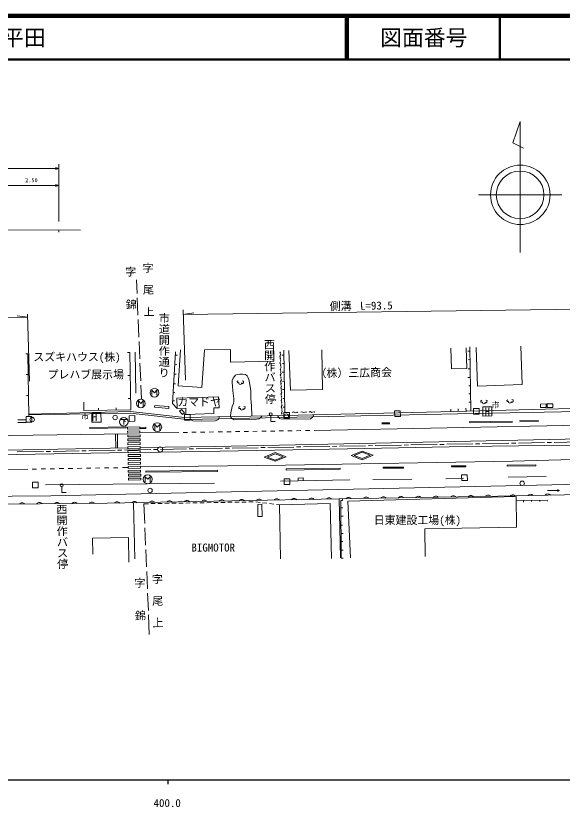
# Model space of a CAD drawing. Units: millimetres, scale not verified, with parts at other scales. Extents: x 40000 to 680000, y 20000 to 380000.
# Drawn here: x 433176 to 558310, y 198715 to 380000 of the extents above; entities that cross this region are included whole.
import ezdxf
from ezdxf.enums import TextEntityAlignment as Align

# ---------------------------------------------------------------- set-up
doc = ezdxf.new("R2010")
doc.units = ezdxf.units.MM
doc.header["$LTSCALE"] = 1000
for name, color, linetype, lineweight in [('M-BGD', 7, 'Continuous', 13), ('M-BGD-EXST', 7, 'Continuous', 13), ('M-BMK', 2, 'Continuous', 13), ('M-BMK-ROW', 30, 'Continuous', 13), ('M-BMK-SRVR', 3, 'Continuous', 13), ('M-STR-HTXT', 7, 'Continuous', 13), ('M-STR-STRC', 7, 'Continuous', 13), ('M-TTL', 2, 'Continuous', 140), ('M-TTL-BAND', 7, 'Continuous', 25), ('M-TTL-LINE', 7, 'Continuous', 50)]:
    doc.layers.add(name, color=color, linetype=linetype, lineweight=lineweight)
doc.layers.add('M-BMK-HTXT', color=7, linetype='Continuous')
doc.layers.add('M-TTL-TXT', color=7, linetype='Continuous')
doc.styles.add('@ＭＳ ゴシック', font='')
doc.styles.add('ＭＳ ゴシック', font='')
doc.styles.get('@ＭＳ ゴシック').set_extended_font_data('@MS Gothic')
doc.styles.get('ＭＳ ゴシック').set_extended_font_data('MS Gothic')

msp = doc.modelspace()

# ---------------------------------------------------------------- linework, layer by layer
at = {"layer": 'M-BGD'}
for p, q in [((362957, 331190), (448005, 330886)), ((443000, 330462), (443000, 330904)), ((472053, 296555), (471495, 312649)), ((565729, 312828), (471532, 311570)), ((471532, 311570), (473959, 311944)), ((435890, 310958), (433456, 311275)), ((436318, 296341), (435870, 311655)), ((459269, 302854), (458769, 302846)), ((460648, 293566), (460516, 302965)), ((494817, 289123), (494530, 303380)), ((536686, 303192), (537170, 303200)), ((537397, 289474), (537153, 304194)), ((435939, 302606), (435439, 302598)), ((435939, 302606), (436177, 288233)), ((470241, 302232), (469706, 302264)), ((494113, 302281), (494552, 302289)), ((536746, 301228), (537202, 301235)), ((470015, 300154), (469582, 300180)), ((494229, 300333), (494591, 300340)), ((536803, 299145), (537237, 299152)), ((436018, 297815), (435518, 297807)), ((459356, 297603), (458856, 297595)), ((494200, 298363), (494631, 298372)), ((469760, 295675), (469315, 295701)), ((494238, 296265), (494673, 296274)), ((536731, 297169), (537270, 297178)), ((469603, 293744), (469199, 293768)), ((494267, 294369), (494711, 294378)), ((536968, 295245), (537302, 295250)), ((436097, 293024), (435598, 293016)), ((459443, 292353), (458943, 292344)), ((494370, 292300), (494753, 292307)), ((536962, 293397), (537332, 293403)), ((452130, 289605), (452121, 290105)), ((456129, 289672), (456121, 290172)), ((464975, 290316), (465010, 290765)), ((464975, 290316), (468223, 290065)), ((465010, 290765), (468258, 290513)), ((468223, 290065), (468258, 290513)), ((469547, 291779), (469082, 291807)), ((494426, 290376), (494792, 290384)), ((536281, 290089), (536296, 289448)), ((536954, 291480), (537364, 291487)), ((542202, 290457), (540103, 290422)), ((540103, 290422), (540137, 288322)), ((542237, 288357), (542202, 290457)), ((452664, 289033), (450565, 288998)), ((450565, 288998), (450600, 286899)), ((452699, 286933), (452664, 289033)), ((491568, 288408), (491568, 287075)), ((532779, 289913), (532792, 289366)), ((534481, 289966), (534494, 289406)), ((540137, 288322), (542237, 288357)), ((433660, 287448), (435540, 287466)), ((433666, 286848), (435545, 286866)), ((436177, 288233), (435677, 288225)), ((450600, 286899), (452699, 286933)), ((491568, 287075), (492568, 287075)), ((516997, 286777), (518844, 286774)), ((516997, 286527), (518844, 286524)), ((537037, 287027), (546941, 287171)), ((537040, 286777), (546944, 286921)), ((548574, 287240), (552905, 287292)), ((548577, 286990), (552908, 287042)), ((450145, 285666), (458481, 285817)), ((450148, 285466), (450145, 285666)), ((450148, 285466), (458485, 285617)), ((458485, 285617), (458481, 285817)), ((458771, 285774), (461591, 285820)), ((458771, 285774), (458779, 285324)), ((458779, 285324), (461598, 285371)), ((458786, 284874), (461606, 284921)), ((458786, 284874), (458794, 284424)), ((461591, 285820), (461598, 285371)), ((461593, 285692), (462915, 285738)), ((461597, 285442), (462924, 285488)), ((461606, 284921), (461613, 284471)), ((462924, 285488), (462915, 285738)), ((501484, 285016), (566184, 286279)), ((455985, 284201), (456049, 280985)), ((456435, 284210), (456499, 280994)), ((458794, 284424), (461613, 284471)), ((458801, 283974), (461621, 284021)), ((458801, 283974), (458809, 283524)), ((458809, 283524), (461628, 283571)), ((458816, 283074), (461636, 283121)), ((458816, 283074), (458824, 282624)), ((461613, 284471), (470488, 284554)), ((461621, 284021), (461628, 283571)), ((461636, 283121), (461643, 282671)), ((458824, 282624), (461643, 282671)), ((458831, 282174), (461650, 282221)), ((458831, 282174), (458839, 281724)), ((458839, 281724), (461658, 281771)), ((458846, 281274), (461665, 281321)), ((458846, 281274), (458854, 280824)), ((461650, 282221), (461658, 281771)), ((461665, 281321), (461673, 280871)), ((458854, 280824), (461673, 280871)), ((458861, 280374), (461680, 280421)), ((458861, 280374), (458868, 279924)), ((458868, 279924), (461688, 279971)), ((458876, 279475), (461695, 279521)), ((458876, 279475), (458883, 279025)), ((461680, 280421), (461688, 279967)), ((461695, 279521), (461703, 279071)), ((458883, 279025), (461703, 279071)), ((458891, 278575), (461710, 278621)), ((458891, 278575), (458898, 278125)), ((458898, 278125), (461718, 278172)), ((458906, 277675), (461725, 277722)), ((458906, 277675), (458913, 277225)), ((461710, 278621), (461718, 278172)), ((461725, 277722), (461733, 277272)), ((437942, 276181), (436942, 276165)), ((440006, 276215), (439006, 276199)), ((442070, 276249), (441070, 276233)), ((444133, 276283), (443134, 276267)), ((446197, 276318), (445197, 276301)), ((448261, 276352), (447261, 276336)), ((450325, 276386), (449325, 276370)), ((452389, 276420), (451389, 276404)), ((454452, 276454), (453452, 276438)), ((456516, 276489), (455516, 276473)), ((458925, 276528), (457580, 276507)), ((458913, 277225), (461733, 277272)), ((458921, 276775), (461740, 276822)), ((458921, 276775), (458928, 276325)), ((458928, 276325), (461747, 276372)), ((458936, 275875), (461755, 275922)), ((458936, 275875), (458943, 275425)), ((461740, 276822), (461747, 276372)), ((461755, 275922), (461762, 275472)), ((462940, 275714), (479364, 275887)), ((462943, 275464), (462940, 275714)), ((462943, 275464), (479367, 275637)), ((479367, 275637), (479364, 275887)), ((495110, 276198), (507453, 276378)), ((495114, 275948), (495110, 276198)), ((495114, 275948), (507456, 276128)), ((507456, 276128), (507453, 276378)), ((517327, 276372), (517328, 276622)), ((517327, 276372), (521985, 276346)), ((517328, 276622), (521986, 276596)), ((521985, 276346), (521986, 276596)), ((532934, 276894), (536249, 276907)), ((532935, 276644), (532934, 276894)), ((532935, 276644), (536250, 276657)), ((536250, 276657), (536249, 276907)), ((545737, 277095), (552305, 277136)), ((545738, 276845), (545737, 277095)), ((545738, 276845), (552306, 276886)), ((552306, 276886), (552305, 277136)), ((458943, 275425), (461762, 275472)), ((458951, 274975), (461770, 275022)), ((458951, 274975), (458958, 274525)), ((458958, 274525), (461777, 274572)), ((458966, 274075), (461785, 274122)), ((458966, 274075), (458973, 273625)), ((461770, 275022), (461777, 274572)), ((461785, 274122), (461792, 273672)), ((498951, 274140), (497866, 274116)), ((497866, 274116), (497880, 273459)), ((498951, 274140), (498965, 273483)), ((514952, 273746), (523877, 273867)), ((531699, 273968), (535689, 274086)), ((545955, 274330), (554651, 274497)), ((439939, 272581), (478667, 272931)), ((443681, 272141), (443681, 270807)), ((458973, 273625), (461792, 273672)), ((493822, 273369), (509700, 273720)), ((443681, 270807), (444681, 270807)), ((557673, 271268), (557231, 271514)), ((460411, 255569), (460157, 268446)), ((467324, 268305), (468324, 268322)), ((468924, 268333), (469924, 268350)), ((470524, 268360), (471523, 268377)), ((472123, 268387), (473123, 268404)), ((473723, 268415), (474723, 268432)), ((475323, 268442), (476323, 268459)), ((476923, 268469), (477922, 268486)), ((478522, 268497), (479522, 268514)), ((480122, 268524), (481122, 268541)), ((481722, 268551), (482722, 268568)), ((483322, 268579), (484322, 268596)), ((484921, 268606), (485921, 268623)), ((486521, 268633), (487521, 268650)), ((488121, 268661), (488166, 268661)), ((488166, 268661), (489113, 268540)), ((489708, 268463), (490700, 268336)), ((507525, 255850), (507230, 269336)), ((508011, 268987), (508005, 269348)), ((549477, 268622), (549471, 268980)), ((551283, 268748), (551278, 269010)), ((553175, 268719), (553169, 269041)), ((462525, 268223), (463525, 268240)), ((464124, 268251), (465124, 268268)), ((465724, 268278), (466724, 268295)), ((491295, 268259), (492287, 268132)), ((492882, 268056), (493596, 267964)), ((508039, 267276), (507633, 267273)), ((508114, 265357), (507647, 265354)), ((507996, 263329), (507661, 263326)), ((508147, 261432), (507675, 261428)), ((508079, 259609), (507688, 259606)), ((508155, 257616), (507703, 257612)), ((507716, 255793), (508132, 255796))]:
    msp.add_line(p, q, dxfattribs=at)
at = {"layer": 'M-BGD', "color": 171}
msp.add_line((469906, 297901), (469448, 297928), dxfattribs=at)
at = {"layer": 'M-BGD'}
for points in [[(268254, 308951), (300260, 309435), (344550, 310044), (435890, 310958)], [(459269, 302854), (459487, 289727), (448772, 289550), (448739, 291530)], [(470155, 290074), (469044, 291170), (469753, 303049)], [(492180, 304324), (492237, 300853), (482368, 300692), (482320, 303571), (476357, 303472), (475748, 294875), (470331, 295259), (470911, 303447)], [(495711, 303294), (496101, 294250), (503400, 294371), (503249, 303499)], [(536348, 303954), (536453, 299209), (532937, 299131), (532831, 303896)], [(548828, 304322), (549135, 295528), (538887, 295171), (538578, 304016)], [(493697, 302704), (493829, 302412), (493625, 301986), (493777, 301757)], [(493739, 301257), (493871, 300965), (493667, 300540), (493820, 300310)], [(493781, 299810), (493913, 299518), (493710, 299093), (493862, 298863)], [(482365, 288227), (482425, 289076), (482756, 290467), (483037, 291183), (483102, 291655), (483082, 292255), (483051, 292840), (482905, 294072), (482777, 295153), (482716, 296020), (482739, 296481), (482972, 296976), (483196, 297336), (483463, 297685), (483890, 297849), (484464, 297922), (485124, 297922), (485743, 297859), (486188, 297542), (486351, 297210), (486517, 296679), (486749, 295552), (486977, 294073), (486993, 293122), (487004, 292446), (487061, 291452), (487119, 290750), (487170, 290117), (487198, 289144), (487214, 288326)], [(493824, 298363), (493956, 298071), (493752, 297646), (493904, 297416)], [(484109, 296359), (483874, 296219), (483921, 295949), (484277, 295963), (484256, 295700), (484571, 295578), (484849, 295727), (484846, 295905), (484984, 295721), (485295, 295929), (485322, 296320), (485015, 296416)], [(493866, 296916), (493998, 296624), (493794, 296199), (493946, 295969)], [(493908, 295469), (494040, 295177), (493836, 294752), (493989, 294522)], [(493950, 294022), (494082, 293730), (493878, 293305), (494031, 293075)], [(493992, 292575), (494124, 292283), (493921, 291858), (494073, 291628)], [(539902, 291916), (539667, 291777), (539714, 291507), (540070, 291521), (540049, 291258), (540364, 291136), (540642, 291285), (540639, 291463), (540777, 291278), (541088, 291487), (541115, 291877), (540808, 291974)], [(545874, 292053), (545639, 291914), (545685, 291643), (546041, 291658), (546020, 291395), (546336, 291273), (546613, 291421), (546610, 291599), (546749, 291415), (547059, 291624), (547087, 292014), (546780, 292111)], [(484471, 290471), (484236, 290332), (484283, 290062), (484639, 290076), (484618, 289813), (484934, 289691), (485211, 289840), (485208, 290018), (485347, 289833), (485657, 290042), (485685, 290432), (485378, 290529)], [(494035, 291128), (494167, 290836), (493963, 290411), (494115, 290181)], [(436168, 288775), (459467, 289334), (471798, 288013), (494528, 288474), (530482, 289312), (557493, 289942), (566117, 290051)], [(566127, 289467), (534425, 288817), (504776, 288210), (479505, 287653), (472351, 287534), (459361, 288951), (436171, 288566)], [(489602, 288374), (489390, 288056), (488914, 287668), (487729, 287540), (483159, 287484), (482951, 287596), (482562, 287841), (482365, 288227)], [(493133, 288445), (493336, 288037), (493590, 287761), (494095, 287587), (500665, 287709), (500931, 287807), (501108, 288002), (501433, 288635)], [(494077, 289681), (494209, 289389), (494005, 288964), (494157, 288734)], [(497504, 289205), (497210, 289077), (496788, 289286), (496556, 289137)], [(499400, 289237), (499107, 289108), (498684, 289317), (498453, 289168)], [(501297, 289268), (501004, 289140), (500581, 289349), (500350, 289200)], [(479839, 288176), (479561, 287545), (478922, 287221), (475812, 287176), (473749, 287252), (473115, 287547)], [(458797, 284242), (388263, 283226), (343200, 282427), (321275, 282027), (293055, 281212)], [(461669, 281082), (478797, 281310), (511988, 282036), (566240, 283143)], [(295295, 277953), (326037, 278686), (353557, 279248), (375676, 279488), (405309, 280050), (434768, 280567), (458850, 281040)], [(566265, 281752), (536345, 281329), (509112, 280824), (475772, 280201), (461688, 279967)], [(458868, 279963), (403437, 278997), (362877, 278265), (323250, 277483), (295309, 277053)], [(461743, 276650), (494974, 277035), (546934, 277992), (566323, 278488)], [(292803, 273669), (354508, 275176), (435942, 276143)], [(405774, 269741), (441160, 270064), (479065, 270886), (566426, 272751)], [(566468, 270422), (543549, 269925), (507230, 269336), (482596, 268889), (454125, 268327), (423082, 268074), (406088, 267880), (359514, 266904), (330150, 266287), (319537, 266131)], [(554978, 271224), (557673, 271268), (557240, 271008)], [(507716, 255793), (507621, 268980), (508011, 268987)], [(526932, 256132), (526827, 262474), (547867, 262823), (547750, 269874), (509234, 268826), (509853, 255828)], [(547765, 268951), (554908, 269070), (554912, 268815)], [(505483, 255684), (505151, 268245), (493596, 267964), (493806, 255584)], [(450809, 256666), (450748, 260334), (458950, 260470), (459043, 254838)]]:
    msp.add_lwpolyline(points, dxfattribs=at)
for points in [[(470155, 290074), (472090, 290106), (472115, 288636), (478549, 288865), (478503, 290165), (479717, 290208), (479627, 292729), (470034, 292388)], [(537998, 288738), (539298, 288759), (539276, 290059), (537976, 290037)], [(553364, 290253), (554664, 290274), (554651, 291089), (553351, 291068)], [(554870, 290278), (556169, 290299), (556156, 291114), (554856, 291093)], [(435549, 286923), (436848, 286944), (436827, 288244), (435527, 288223)], [(459129, 287090), (460429, 287112), (460407, 288411), (459107, 288390)], [(470697, 289413), (471356, 288700), (471779, 289090), (471120, 289804)], [(471818, 287366), (473118, 287388), (473096, 288688), (471796, 288666)], [(494561, 287818), (495860, 287840), (495839, 289140), (494539, 289118)], [(519954, 288204), (521254, 288226), (521233, 289525), (519933, 289504)], [(492565, 279947), (490082, 278906), (492598, 277947), (495081, 278989)], [(492569, 279678), (490755, 278917), (492593, 278216), (494408, 278977)], [(512472, 280303), (509989, 279261), (512505, 278303), (514988, 279344)], [(512476, 280033), (510662, 279272), (512500, 278572), (514315, 279333)], [(494629, 272639), (495929, 272661), (495907, 273961), (494608, 273939)], [(535302, 273534), (536602, 273555), (536580, 274855), (535280, 274834)], [(437015, 271838), (438314, 271860), (438293, 273160), (436993, 273138)], [(488628, 265292), (489599, 265308), (489553, 268098), (488582, 268082)]]:
    msp.add_lwpolyline(points, close=True, dxfattribs=at)
for centre, radius in [((493728, 302936), 50), ((493770, 301489), 50), ((493813, 300042), 50), ((493855, 298595), 50), ((493897, 297148), 50), ((493939, 295701), 50), ((493981, 294254), 50), ((494024, 292807), 50), ((494066, 291360), 50), ((455921, 287980), 500), ((491568, 288742), 333), ((494108, 289913), 50), ((495147, 288285), 500), ((497736, 289171), 50), ((499632, 289203), 50), ((501529, 289234), 50), ((436917, 287512), 500), ((443681, 272474), 333), ((549150, 272906), 500), ((463913, 271260), 500)]:
    msp.add_circle(centre, radius, dxfattribs=at)
for centre, start, end in [((537395, 269375), 37.80021, 144.06041), ((541394, 269440), 37.80021, 144.06041), ((547020, 269550), 38.11093, 144.37113), ((551019, 269637), 38.11093, 144.37113), ((555018, 269724), 38.11093, 144.37113), ((434608, 267718), 37.33625, 143.59646), ((438607, 267751), 37.33625, 143.59646), ((442607, 267783), 37.33625, 143.59646), ((446607, 267816), 37.33625, 143.59646), ((450607, 267848), 37.33625, 143.59646), ((456372, 267921), 38.00007, 144.26028), ((460371, 268000), 38.00007, 144.26028), ((464370, 268079), 38.00007, 144.26028), ((468370, 268158), 38.00007, 144.26028), ((472369, 268237), 38.00007, 144.26028), ((476368, 268316), 38.00007, 144.26028), ((480367, 268395), 38.00007, 144.26028), ((484923, 268481), 37.9091, 144.16931), ((488922, 268553), 37.9091, 144.16931), ((492921, 268626), 37.9091, 144.16931), ((496921, 268698), 37.9091, 144.16931), ((500920, 268771), 37.9091, 144.16931), ((504919, 268844), 37.9091, 144.16931), ((509399, 268921), 37.80021, 144.06041), ((513398, 268986), 37.80021, 144.06041), ((517397, 269051), 37.80021, 144.06041), ((521397, 269116), 37.80021, 144.06041), ((525396, 269180), 37.80021, 144.06041), ((529396, 269245), 37.80021, 144.06041), ((533395, 269310), 37.80021, 144.06041)]:
    msp.add_arc(centre, 750, start, end, dxfattribs=at)
at = {"layer": 'M-BGD-EXST'}
for p, q in [((464363, 293066), (464363, 294266)), ((464363, 294266), (464913, 293666)), ((464913, 293666), (465463, 294266)), ((465463, 294266), (465463, 293066)), ((461260, 290582), (461260, 291782)), ((461260, 291782), (461810, 291182)), ((461810, 291182), (462360, 291782)), ((462360, 291782), (462360, 290582)), ((457306, 287558), (458506, 287558)), ((457906, 287558), (457906, 286408)), ((457906, 287258), (458306, 287058)), ((465031, 285195), (465031, 286395)), ((465031, 286395), (465581, 285795)), ((465581, 285795), (466131, 286395)), ((466131, 286395), (466131, 285195)), ((462824, 273224), (462824, 274424)), ((462824, 274424), (463374, 273824)), ((463374, 273824), (463924, 274424)), ((463924, 274424), (463924, 273224))]:
    msp.add_line(p, q, dxfattribs=at)
for centre in [(464913, 293666), (461810, 291182), (457906, 287008), (465581, 285795), (463374, 273824)]:
    msp.add_circle(centre, 1000, dxfattribs=at)
at = {"layer": 'M-BMK'}
for p, q in [((482689, 280963), (488688, 281070)), ((489288, 281081), (490288, 281099)), ((490888, 281110), (496887, 281217)), ((497487, 281228), (498486, 281246)), ((499086, 281256), (505085, 281364)), ((505685, 281374), (506685, 281392)), ((507285, 281403), (513284, 281510)), ((513884, 281521), (514884, 281539)), ((515484, 281550), (521483, 281657)), ((522083, 281668), (523083, 281686)), ((523682, 281696), (529681, 281804)), ((530281, 281814), (531281, 281832)), ((531881, 281843), (537880, 281950)), ((538480, 281961), (539480, 281979)), ((540080, 281990), (546079, 282097)), ((546679, 282108), (547679, 282126)), ((548278, 282136), (554278, 282244)), ((554877, 282254), (555877, 282272)), ((556477, 282283), (562476, 282390)), ((433497, 280083), (439496, 280190)), ((440096, 280201), (441096, 280219)), ((441696, 280230), (447695, 280337)), ((448294, 280348), (449294, 280366)), ((449894, 280376), (455893, 280484)), ((456493, 280494), (457493, 280512)), ((458093, 280523), (464092, 280630)), ((464692, 280641), (465692, 280659)), ((466292, 280670), (472291, 280777)), ((472891, 280788), (473890, 280806)), ((474490, 280816), (480489, 280924)), ((481089, 280934), (482089, 280952))]:
    msp.add_line(p, q, dxfattribs=at)
at = {"layer": 'M-BMK-ROW'}
for p, q in [((460942, 316394), (460809, 319540)), ((461152, 311399), (460984, 315395)), ((461363, 306403), (461194, 310400)), ((461573, 301408), (461405, 305404)), ((461784, 296412), (461615, 300409)), ((461959, 292268), (461826, 295413)), ((462709, 263730), (462525, 268223)), ((462913, 258734), (462750, 262731)), ((463118, 253738), (462954, 257735)), ((463322, 248742), (463159, 252739)), ((463527, 243746), (463363, 247743)), ((463752, 238254), (463568, 242747))]:
    msp.add_line(p, q, dxfattribs=at)
at = {"layer": 'M-BMK-SRVR'}
for p, q in [((548675, 355819), (547035, 350940)), ((548675, 325819), (548675, 355819)), ((547035, 350940), (549471, 349717)), ((539138, 338989), (558212, 338989))]:
    msp.add_line(p, q, dxfattribs=at)
for centre, radius in [((548713, 338989), 6812), ((548675, 338989), 5450), ((466242, 280669), 600)]:
    msp.add_circle(centre, radius, dxfattribs=at)
at = {"layer": 'M-STR-HTXT'}
for p, q in [((368000, 345000), (443000, 345000)), ((443000, 345000), (442250, 345225)), ((443000, 345000), (442250, 344775)), ((443000, 332904), (443000, 346000)), ((430500, 341113), (443000, 341113)), ((443000, 341113), (442250, 341338)), ((443000, 341113), (442250, 340888))]:
    msp.add_line(p, q, dxfattribs=at)
at = {"layer": 'M-STR-STRC'}
for p, q in [((475487, 284628), (476487, 284643)), ((477487, 284658), (478487, 284673)), ((479487, 284688), (480487, 284703)), ((481487, 284718), (482486, 284733)), ((483486, 284748), (484486, 284763)), ((485486, 284777), (486486, 284792)), ((487486, 284807), (488486, 284822)), ((489486, 284837), (490486, 284852)), ((491485, 284867), (492485, 284882)), ((493485, 284897), (494485, 284912)), ((495485, 284927), (496485, 284942)), ((497485, 284957), (498485, 284971)), ((499485, 284986), (500484, 285001)), ((471488, 284569), (472488, 284583)), ((473487, 284598), (474487, 284613))]:
    msp.add_line(p, q, dxfattribs=at)
at = {"layer": 'M-TTL'}
msp.add_line((680000, 380000), (40000, 380000), dxfattribs=at)
at = {"layer": 'M-TTL-BAND'}
for p, q in [((40000, 205000), (579000, 205000)), ((468000, 205000), (468000, 204000))]:
    msp.add_line(p, q, dxfattribs=at)
at = {"layer": 'M-TTL-LINE'}
for p, q in [((508747, 380000), (508747, 370000)), ((509247, 380000), (509247, 370000)), ((543997, 380000), (543997, 370000)), ((40000, 370000), (680000, 370000))]:
    msp.add_line(p, q, dxfattribs=at)

# ---------------------------------------------------------------- texts
at = {"layer": 'M-BGD'}
for s, height, rotation, style, p in [('側溝', 1833, 0.765, 'ＭＳ ゴシック', (505090, 312018)), ('L=93.5', 1833, 0.765, 'ＭＳ ゴシック', (512040, 312111)), ('西開作バス停', 1833, 270.95, '@ＭＳ ゴシック', (489734, 305958)), ('（株）三広商会', 1833, 0.95, 'ＭＳ ゴシック', (501862, 296614)), ('市', 1320, 0.95, 'ＭＳ ゴシック', (542137, 289788)), ('市', 1320, 0.95, 'ＭＳ ゴシック', (448144, 287138)), ('H', 1833, 0.95, 'ＭＳ ゴシック', (450589, 286590)), ('西開作バス停', 1833, 270.95, '@ＭＳ ゴシック', (442177, 268188)), ('字\u3000尾\u3000上', 1833, 270.95, '@ＭＳ ゴシック', (464039, 252217)), ('字\u3000\u3000錦', 1833, 270.95, '@ＭＳ ゴシック', (460052, 251349))]:
    msp.add_text(s, height=height, rotation=rotation, dxfattribs=dict(at, style=style)).set_placement(p, align=Align.BOTTOM_LEFT)
at = {"layer": 'M-BGD', "style": 'ＭＳ ゴシック'}
for s, p in [('スズキハウス(株)', (437187, 300377)), ('プレハブ展示場', (440442, 296371)), ('カマドヤ', (470155, 290074)), ('日東建設工場(株)', (515154, 263008)), ('BIGMOTOR', (473403, 256727))]:
    msp.add_text(s, height=1833, dxfattribs=at).set_placement(p, align=Align.BOTTOM_LEFT)
msp.add_text('H', height=1833, rotation=0.95, dxfattribs=at).set_placement((541173, 289331), align=Align.MIDDLE_CENTER)
at = {"layer": 'M-BMK-HTXT', "style": '@ＭＳ ゴシック'}
for s, height, rotation, p in [('字\u3000尾\u3000上', 1833, 270.95, (461926, 323508)), ('字\u3000\u3000錦', 1833, 270.95, (457938, 322640)), ('市道開作通り', 1834, 269.711, (465689, 312035))]:
    msp.add_text(s, height=height, rotation=rotation, dxfattribs=at).set_placement(p, align=Align.BOTTOM_LEFT)
at = {"layer": 'M-STR-HTXT', "style": 'ＭＳ ゴシック'}
msp.add_text('2.50', height=916.4, dxfattribs=at).set_placement((436750, 341613), align=Align.BOTTOM_CENTER)
at = {"layer": 'M-TTL-BAND', "style": 'ＭＳ ゴシック'}
msp.add_text('400.0', height=1833, dxfattribs=at).set_placement((467844, 198195), align=Align.BOTTOM_CENTER)
at = {"layer": 'M-TTL-TXT', "style": 'ＭＳ ゴシック'}
msp.add_text('下松市大字平田', height=3666, dxfattribs=at).set_placement((405024, 375000), align=Align.MIDDLE_LEFT)
msp.add_text('図面番号', height=3666, dxfattribs=at).set_placement((526622, 375000), align=Align.MIDDLE_CENTER)

doc.saveas('drawing.dxf')
